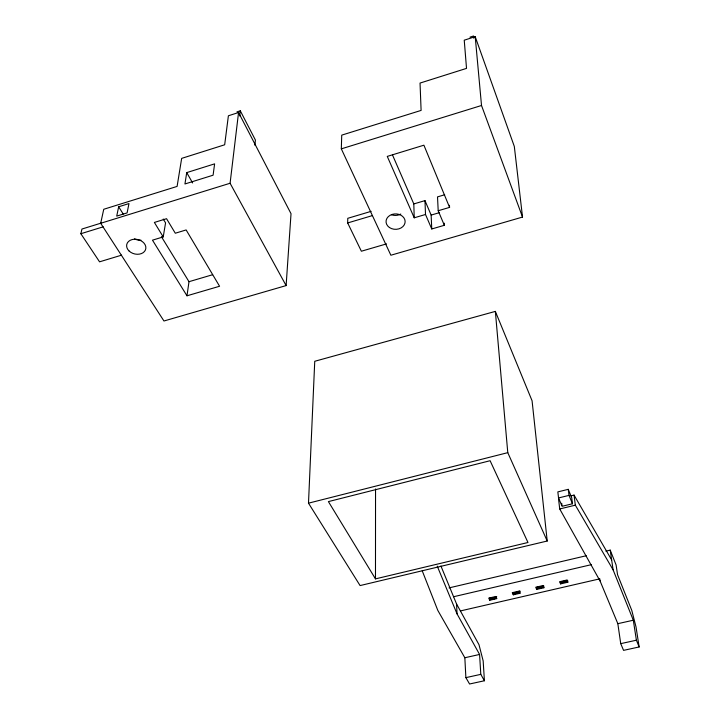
<?xml version="1.0" encoding="UTF-8"?>
<svg xmlns="http://www.w3.org/2000/svg" width="720" height="720" viewBox="0 0 720 720"><rect width="100%" height="100%" fill="white"/><g stroke="black" fill="none" stroke-linecap="round" stroke-linejoin="round"><path stroke-width="1.08" d="M375.48 578.88L328.41 501.606L490.104 460.719L527.976 542.502L375.48 578.88L375.543 488.97M386.532 243.882L361.368 251.226L347.67 222.948L347.778 218.304L371.151 211.347M341.325 148.851L341.73 135.135L421.101 110.412L420.039 83.07L466.524 68.382L464.238 40.194L475.2 36.675L514.314 146.43L522.522 217.071L390.87 255.231L341.325 148.851L481.518 105.489L475.2 36.675M308.493 503.172L314.748 361.278L495.351 311.4L532.071 400.77L547.218 541.017L360.081 585.576L308.493 503.172L507.78 452.655L547.218 541.017M286.119 285.588L291.024 213.696L238.554 112.518L228.393 115.776L224.676 144.783L181.665 158.373L177.102 186.417L103.752 209.268L100.683 223.281L163.962 320.994L286.119 285.588L230.085 183.258L238.554 112.518M254.889 145.242L255.42 140.058L240.291 110.808L236.952 111.879M239.688 115.956L240.291 110.808M186.984 295.794L152.478 240.165L163.224 236.898L154.377 222.435L166.554 218.7L175.302 233.226L186.138 229.941L219.573 286.254L186.984 295.794L188.991 281.691L161.397 236.673M186.723 172.611L184.941 183.969L213.093 175.203L214.614 163.863L186.723 172.611L192.636 182.961M163.224 236.898L165.564 222.876L163.242 219.033M118.656 206.784L116.721 216.117L127.107 212.904L128.97 203.571L118.656 206.784L123.219 214.047M121.554 255.168L99.558 261.828L80.856 233.721L81.945 229.032L101.034 223.128M496.719 596.646C493.47 597.654 497.394 599.274 491.085 598.95L491.013 597.969L489.663 598.275L489.798 600.246L496.863 598.608L495.774 596.493L488.7 598.131L489.798 600.246M518.904 591.516C519.156 594.585 517.806 590.508 520.263 591.201M536.715 589.41L536.526 587.439L537.894 587.124L538.578 588.366L542.16 587.538L542.313 586.107L543.69 585.783L543.888 587.754L536.715 589.41L535.698 587.259L542.88 585.594L543.888 587.754M542.16 587.538L542.313 586.107M566.199 580.581C566.847 583.029 564.318 581.229 561.861 582.588L561.753 581.607L560.367 581.931L560.592 583.893L567.819 582.228L567.585 580.257L566.199 580.581L566.226 581.751M469.962 37.152L473.562 36L473.769 38.223M100.683 223.281L230.085 183.258M80.856 233.721L103.203 226.827M347.67 222.948L372.195 215.658M424.971 200.619L425.511 214.479L414.225 217.809L413.811 203.931L424.971 200.619L431.145 215.082L431.757 228.969L444.339 225.297L444.222 223.164M444.681 194.769L437.517 196.893L438.201 210.744L444.339 225.297M188.991 281.691L212.634 274.716M438.201 210.744L449.577 207.387L449.451 205.263M431.145 215.082L439.443 212.643M568.251 489.339L557.838 491.895L558.549 497.943L562.077 506.304L572.472 503.775L571.707 497.736L568.251 489.339L569.016 495.387L572.472 503.775M558.549 497.943L569.016 495.387M570.942 495.855L574.038 495.099L611.658 559.935M559.719 508.959L575.334 505.17L613.116 569.88L633.303 620.226L636.399 640.206L639.144 646.965L623.565 650.367L620.73 643.644L617.832 623.673L600.075 580.995L559.719 508.959L558.531 498.888M449.055 587.889L586.26 555.741M605.853 551.142L610.209 550.125L616.095 564.966L617.562 574.749L631.791 610.425L636.039 627.039L639.144 646.965M453.573 596.736L591.426 564.651M513.324 594.81L512.262 592.677L519.39 591.03L520.443 593.163L513.324 594.81L513.153 592.848L518.661 591.966M491.013 597.969L495.135 597.411M537.894 587.124L542.061 586.557M561.753 581.607L565.938 581.04M514.521 592.533L514.602 593.514L518.985 592.497M537.993 588.105L542.412 587.088M561.861 582.588L564.246 582.435M460.395 610.938L599.544 578.898M464.841 657.747L479.583 654.462L480.798 674.361L484.416 680.76L469.575 684L465.876 677.637L464.841 657.747L437.814 610.407L422.235 570.834M617.832 623.673L633.303 620.226M465.876 677.637L480.798 674.361M620.73 643.644L636.399 640.206M491.085 598.95L491.67 599.202L491.607 598.221M514.602 593.514L514.746 592.65M437.229 566.109L457.038 613.881L479.583 654.462M440.919 565.974L456.561 603.981L478.989 644.688L483.165 660.906L484.416 680.76M560.592 583.893L559.611 581.724L566.847 580.05L567.819 582.228M414.225 217.809L387.27 156.402L423.9 145.197L449.577 207.387M392.481 154.926L413.811 203.931M425.511 214.479L431.757 228.969M481.518 105.489L522.522 217.071M610.209 550.125L613.116 569.88M599.769 578.79L600.075 580.995M574.038 495.099L575.334 505.17M561.708 503.28L561.951 505.296M562.329 581.877L562.446 582.858M561.969 581.724L562.086 582.714M542.232 586.296L542.331 587.277M538.479 587.385L538.578 588.366M538.119 587.241L538.218 588.222M495.351 311.4L507.78 452.655M518.823 591.705L518.913 592.686M515.106 592.794L515.187 593.775M495.36 596.961L495.36 598.122M491.238 598.077L491.31 599.058M456.561 603.981L457.038 613.881M400.779 214.056A9.45 7.704 0.2 0 1 391.41 214.722M140.958 240.183A9.657 7.353 14.5 0 1 134.514 238.869M490.068 598.797A3.699 2.259 -3.8 0 1 489.663 598.275M513.549 593.37A3.717 2.277 -4.6 0 1 513.153 592.848M536.904 587.97A3.735 2.286 -5.3 0 1 536.526 587.439M389.421 227.511A9.549 7.722 0.1 0 0 404.982 222.993A9.549 7.722 0.1 0 0 392.346 214.353A9.549 7.722 0.1 0 0 389.421 227.511M129.141 251.055A9.756 7.371 14.1 0 0 145.431 249.948A9.756 7.371 14.1 0 0 134.154 239.238A9.756 7.371 14.1 0 0 129.141 251.055"/></g></svg>
